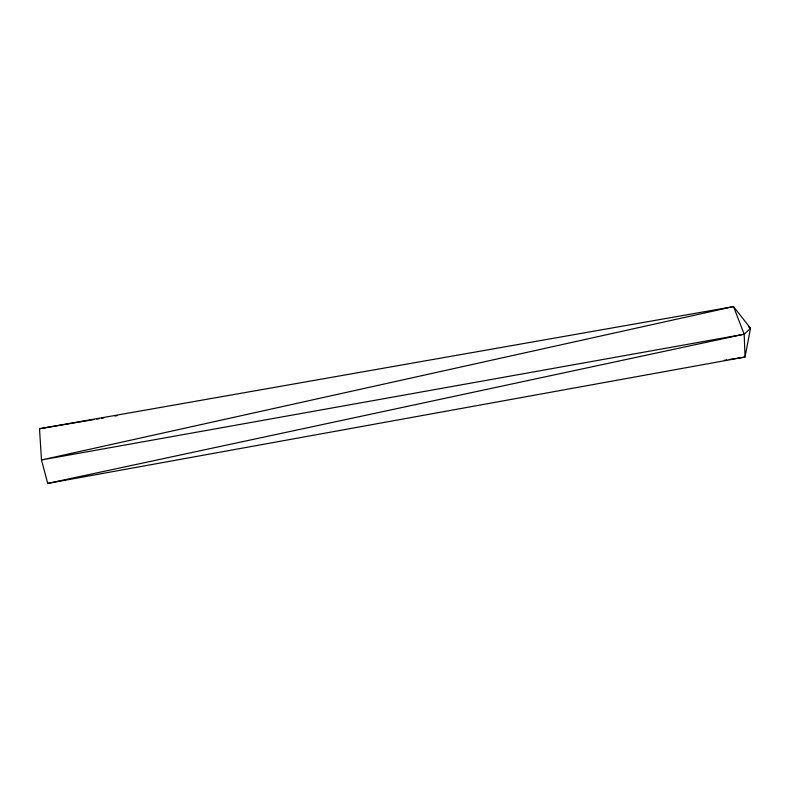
<?xml version="1.0" encoding="UTF-8"?>
<svg xmlns="http://www.w3.org/2000/svg" width="790" height="790" viewBox="0 0 790 790"><rect width="100%" height="100%" fill="white"/><g stroke="black" fill="none" stroke-linecap="round" stroke-linejoin="round"><path stroke-width="1.19" d="M47.706 483.411L744.18 334.219L750.5 328.265L733.525 306.589L39.5 428.743L41.505 459.958L47.706 483.411L745.049 357.031L750.5 328.265L748.545 326.892M744.18 334.219L41.505 459.958L733.525 306.589L744.18 334.219L745.049 357.031L729.21 359.519M39.5 428.743L94.247 419.51M96.676 419.095L99.106 418.68M101.545 418.275L103.974 417.861M114.925 416.014L117.355 415.599M724.341 360.289L726.78 359.904"/></g></svg>
